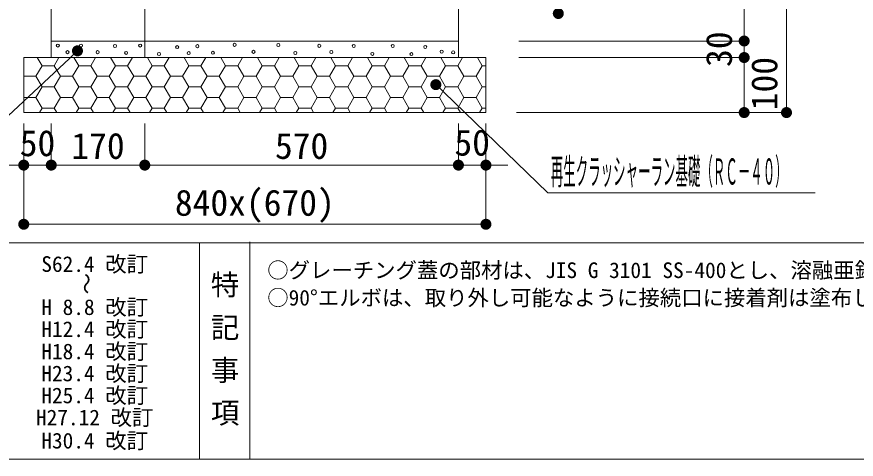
# Model space of a CAD drawing. Units: millimetres at full size, sheet at 1:20. Extents: x -6811 to -1335, y 4070 to 7803.
# Drawn here: x -5619 to -4093, y 4070 to 4873 of the extents above; entities that cross this region are included whole.
import ezdxf
from ezdxf.enums import TextEntityAlignment as Align

# ---------------------------------------------------------------- set-up
doc = ezdxf.new("R2010")
doc.units = ezdxf.units.MM
doc.header["$LTSCALE"] = 20
for name, color, linetype, lineweight in [('_0-0_', 7, 'Continuous', 13), ('寸法', 1, 'Continuous', 13), ('本体', 7, 'Continuous', 13)]:
    doc.layers.add(name, color=color, linetype=linetype, lineweight=lineweight)
doc.styles.add('@ＭＳ ゴシック', font='')
doc.styles.add('ＭＳ ゴシック', font='')
doc.styles.get('@ＭＳ ゴシック').set_extended_font_data('@MS Gothic')
doc.styles.get('ＭＳ ゴシック').set_extended_font_data('MS Gothic')

# ---------------------------------------------------------------- blocks, each defined once
blk = doc.blocks.new('filled_dot')
at = {"color": 0, "linetype": 'Continuous', "lineweight": -2, "const_width": 1.25}
blk.add_lwpolyline([(-0.625, 0, 1), (0.625, 0, 1)], format="xyb", close=True, dxfattribs=at)

msp = doc.modelspace()

# ---------------------------------------------------------------- linework, layer by layer
at = {"layer": '_0-0_', "color": 6}
msp.add_line((-6811.45, 4462.81), (-1335.2, 4462.81), dxfattribs=at)
at = {"layer": '_0-0_'}
for p, q in [((-5287.09, 4462.81), (-5287.09, 4069.66)), ((-5195.17, 4464.72), (-5195.17, 4069.66))]:
    msp.add_line(p, q, dxfattribs=at)
at = {"layer": '_0-0_', "color": 6}
msp.add_lwpolyline([(-1335.2, 7693.29), (-6811.45, 7693.29), (-6811.45, 4069.66), (-1335.2, 4069.66)], close=True, dxfattribs=at)
at = {"layer": '寸法'}
for p, q in [((-4297.01, 5379.47), (-4297.01, 4829.47)), ((-4220.11, 4699.47), (-4220.11, 5379.47)), ((-4297.01, 4869.47), (-4297.01, 4759.47)), ((-4706.37, 4829.47), (-4297.01, 4829.47)), ((-4706.37, 4829.47), (-4297.01, 4829.47)), ((-4706.37, 4799.47), (-4297.01, 4799.47)), ((-4706.37, 4799.47), (-4297.01, 4799.47)), ((-4297.01, 4799.47), (-4297.01, 4699.47)), ((-4710.89, 4699.47), (-4220.11, 4699.47)), ((-4710.89, 4699.47), (-4297.01, 4699.47)), ((-5606.37, 4679.47), (-5606.37, 4604)), ((-5556.37, 4679.47), (-5556.37, 4604)), ((-5556.37, 4679.47), (-5556.37, 4604)), ((-5386.37, 4679.47), (-5386.37, 4604)), ((-5386.37, 4679.47), (-5386.37, 4604)), ((-4816.37, 4679.47), (-4816.37, 4604)), ((-4816.37, 4679.47), (-4816.37, 4604)), ((-4766.37, 4679.47), (-4766.37, 4604)), ((-5606.37, 4659.47), (-5606.37, 4496.52)), ((-4766.37, 4659.47), (-4766.37, 4496.52)), ((-5516.37, 4604), (-5646.37, 4604)), ((-5386.37, 4604), (-5556.37, 4604)), ((-4816.37, 4604), (-5386.37, 4604)), ((-4726.37, 4604), (-4856.37, 4604)), ((-4766.37, 4496.52), (-5606.37, 4496.52))]:
    msp.add_line(p, q, dxfattribs=at)
for points in [[(-5508.72, 4811.63), (-5523.34, 4797.98), (-5718.98, 4615.19), (-6375.31, 4615.19)], [(-4857.38, 4750.19), (-4843, 4736.29), (-4653.82, 4553.56), (-4168.1, 4553.56)]]:
    msp.add_lwpolyline(points, dxfattribs=at)
at = {"layer": '本体'}
for p, q in [((-4816.37, 5389.47), (-4816.37, 4799.47)), ((-5556.37, 4799.47), (-5556.37, 4829.47)), ((-5556.37, 4829.47), (-4816.37, 4829.47)), ((-5386.37, 4829.47), (-5386.37, 4799.47)), ((-5606.37, 4699.47), (-5606.37, 4799.47)), ((-5606.37, 4799.47), (-4766.37, 4799.47)), ((-5573.17, 4784.59), (-5581.76, 4799.47)), ((-5550.94, 4784.59), (-5542.35, 4799.47)), ((-5506.49, 4784.59), (-5515.09, 4799.47)), ((-5484.27, 4784.59), (-5475.67, 4799.47)), ((-5439.82, 4784.59), (-5448.41, 4799.47)), ((-5417.59, 4784.59), (-5409, 4799.47)), ((-5373.14, 4784.59), (-5381.74, 4799.47)), ((-5350.92, 4784.59), (-5342.32, 4799.47)), ((-5306.47, 4784.59), (-5315.06, 4799.47)), ((-5284.24, 4784.59), (-5275.65, 4799.47)), ((-5239.79, 4784.59), (-5248.39, 4799.47)), ((-5217.57, 4784.59), (-5208.97, 4799.47)), ((-5173.12, 4784.59), (-5181.71, 4799.47)), ((-5150.89, 4784.59), (-5142.3, 4799.47)), ((-5106.44, 4784.59), (-5115.04, 4799.47)), ((-5084.22, 4784.59), (-5075.62, 4799.47)), ((-5039.77, 4784.59), (-5048.36, 4799.47)), ((-5017.54, 4784.59), (-5008.95, 4799.47)), ((-4973.09, 4784.59), (-4981.69, 4799.47)), ((-4950.87, 4784.59), (-4942.27, 4799.47)), ((-4906.42, 4784.59), (-4915.01, 4799.47)), ((-4884.19, 4784.59), (-4875.6, 4799.47)), ((-4839.74, 4784.59), (-4848.34, 4799.47)), ((-4817.52, 4784.59), (-4808.92, 4799.47)), ((-4773.07, 4784.59), (-4781.66, 4799.47)), ((-4766.37, 4799.47), (-4766.37, 4699.47)), ((-5584.28, 4765.34), (-5573.17, 4784.59)), ((-5573.17, 4784.59), (-5550.94, 4784.59)), ((-5539.83, 4765.34), (-5550.94, 4784.59)), ((-5517.61, 4765.34), (-5506.49, 4784.59)), ((-5506.49, 4784.59), (-5484.27, 4784.59)), ((-5473.16, 4765.34), (-5484.27, 4784.59)), ((-5450.93, 4765.34), (-5439.82, 4784.59)), ((-5439.82, 4784.59), (-5417.59, 4784.59)), ((-5406.48, 4765.34), (-5417.59, 4784.59)), ((-5384.26, 4765.34), (-5373.14, 4784.59)), ((-5373.14, 4784.59), (-5350.92, 4784.59)), ((-5339.81, 4765.34), (-5350.92, 4784.59)), ((-5317.58, 4765.34), (-5306.47, 4784.59)), ((-5306.47, 4784.59), (-5284.24, 4784.59)), ((-5273.13, 4765.34), (-5284.24, 4784.59)), ((-5250.91, 4765.34), (-5239.79, 4784.59)), ((-5239.79, 4784.59), (-5217.57, 4784.59)), ((-5206.46, 4765.34), (-5217.57, 4784.59)), ((-5184.23, 4765.34), (-5173.12, 4784.59)), ((-5173.12, 4784.59), (-5150.89, 4784.59)), ((-5139.78, 4765.34), (-5150.89, 4784.59)), ((-5117.56, 4765.34), (-5106.44, 4784.59)), ((-5106.44, 4784.59), (-5084.22, 4784.59)), ((-5073.11, 4765.34), (-5084.22, 4784.59)), ((-5050.88, 4765.34), (-5039.77, 4784.59)), ((-5039.77, 4784.59), (-5017.54, 4784.59)), ((-5006.43, 4765.34), (-5017.54, 4784.59)), ((-4984.21, 4765.34), (-4973.09, 4784.59)), ((-4973.09, 4784.59), (-4950.87, 4784.59)), ((-4939.76, 4765.34), (-4950.87, 4784.59)), ((-4917.53, 4765.34), (-4906.42, 4784.59)), ((-4906.42, 4784.59), (-4884.19, 4784.59)), ((-4873.08, 4765.34), (-4884.19, 4784.59)), ((-4850.86, 4765.34), (-4839.74, 4784.59)), ((-4839.74, 4784.59), (-4817.52, 4784.59)), ((-4806.41, 4765.34), (-4817.52, 4784.59)), ((-4784.18, 4765.34), (-4773.07, 4784.59)), ((-4773.07, 4784.59), (-4766.37, 4784.59)), ((-5606.37, 4765.34), (-5584.28, 4765.34)), ((-5573.17, 4746.09), (-5584.28, 4765.34)), ((-5550.94, 4746.09), (-5539.83, 4765.34)), ((-5539.83, 4765.34), (-5517.6, 4765.34)), ((-5506.49, 4746.09), (-5517.61, 4765.34)), ((-5484.27, 4746.09), (-5473.16, 4765.34)), ((-5473.15, 4765.34), (-5450.93, 4765.34)), ((-5439.82, 4746.09), (-5450.93, 4765.34)), ((-5417.59, 4746.09), (-5406.48, 4765.34)), ((-5406.48, 4765.34), (-5384.25, 4765.34)), ((-5373.14, 4746.09), (-5384.26, 4765.34)), ((-5350.92, 4746.09), (-5339.81, 4765.34)), ((-5339.8, 4765.34), (-5317.58, 4765.34)), ((-5306.47, 4746.09), (-5317.58, 4765.34)), ((-5284.24, 4746.09), (-5273.13, 4765.34)), ((-5273.13, 4765.34), (-5250.9, 4765.34)), ((-5239.79, 4746.09), (-5250.91, 4765.34)), ((-5217.57, 4746.09), (-5206.46, 4765.34)), ((-5206.45, 4765.34), (-5184.23, 4765.34)), ((-5173.12, 4746.09), (-5184.23, 4765.34)), ((-5150.89, 4746.09), (-5139.78, 4765.34)), ((-5139.78, 4765.34), (-5117.55, 4765.34)), ((-5106.44, 4746.09), (-5117.56, 4765.34)), ((-5084.22, 4746.09), (-5073.11, 4765.34)), ((-5073.1, 4765.34), (-5050.88, 4765.34)), ((-5039.77, 4746.09), (-5050.88, 4765.34)), ((-5017.54, 4746.09), (-5006.43, 4765.34)), ((-5006.43, 4765.34), (-4984.2, 4765.34)), ((-4973.09, 4746.09), (-4984.21, 4765.34)), ((-4950.87, 4746.09), (-4939.76, 4765.34)), ((-4939.75, 4765.34), (-4917.53, 4765.34)), ((-4906.42, 4746.09), (-4917.53, 4765.34)), ((-4884.19, 4746.09), (-4873.08, 4765.34)), ((-4873.08, 4765.34), (-4850.85, 4765.34)), ((-4839.74, 4746.09), (-4850.86, 4765.34)), ((-4817.52, 4746.09), (-4806.41, 4765.34)), ((-4806.4, 4765.34), (-4784.18, 4765.34)), ((-4773.07, 4746.09), (-4784.18, 4765.34)), ((-5584.28, 4726.85), (-5573.17, 4746.09)), ((-5573.17, 4746.09), (-5550.94, 4746.09)), ((-5539.83, 4726.85), (-5550.94, 4746.09)), ((-5517.61, 4726.85), (-5506.49, 4746.09)), ((-5506.49, 4746.09), (-5484.27, 4746.09)), ((-5473.16, 4726.85), (-5484.27, 4746.09)), ((-5450.93, 4726.85), (-5439.82, 4746.09)), ((-5439.82, 4746.09), (-5417.59, 4746.09)), ((-5406.48, 4726.85), (-5417.59, 4746.09)), ((-5384.26, 4726.85), (-5373.14, 4746.09)), ((-5373.14, 4746.09), (-5350.92, 4746.09)), ((-5339.81, 4726.85), (-5350.92, 4746.09)), ((-5317.58, 4726.85), (-5306.47, 4746.09)), ((-5306.47, 4746.09), (-5284.24, 4746.09)), ((-5273.13, 4726.85), (-5284.24, 4746.09)), ((-5250.91, 4726.85), (-5239.79, 4746.09)), ((-5239.79, 4746.09), (-5217.57, 4746.09)), ((-5206.46, 4726.85), (-5217.57, 4746.09)), ((-5184.23, 4726.85), (-5173.12, 4746.09)), ((-5173.12, 4746.09), (-5150.89, 4746.09)), ((-5139.78, 4726.85), (-5150.89, 4746.09)), ((-5117.56, 4726.85), (-5106.44, 4746.09)), ((-5106.44, 4746.09), (-5084.22, 4746.09)), ((-5073.11, 4726.85), (-5084.22, 4746.09)), ((-5050.88, 4726.85), (-5039.77, 4746.09)), ((-5039.77, 4746.09), (-5017.54, 4746.09)), ((-5006.43, 4726.85), (-5017.54, 4746.09)), ((-4984.21, 4726.85), (-4973.09, 4746.09)), ((-4973.09, 4746.09), (-4950.87, 4746.09)), ((-4939.76, 4726.85), (-4950.87, 4746.09)), ((-4917.53, 4726.85), (-4906.42, 4746.09)), ((-4906.42, 4746.09), (-4884.19, 4746.09)), ((-4873.08, 4726.85), (-4884.19, 4746.09)), ((-4850.86, 4726.85), (-4839.74, 4746.09)), ((-4839.74, 4746.09), (-4817.52, 4746.09)), ((-4806.41, 4726.85), (-4817.52, 4746.09)), ((-4784.18, 4726.85), (-4773.07, 4746.09)), ((-4773.07, 4746.09), (-4766.37, 4746.09)), ((-5606.37, 4726.85), (-5584.28, 4726.85)), ((-5573.17, 4707.6), (-5584.28, 4726.85)), ((-5550.94, 4707.6), (-5539.83, 4726.85)), ((-5539.83, 4726.85), (-5517.6, 4726.85)), ((-5506.49, 4707.6), (-5517.61, 4726.85)), ((-5484.27, 4707.6), (-5473.16, 4726.85)), ((-5473.15, 4726.85), (-5450.93, 4726.85)), ((-5439.82, 4707.6), (-5450.93, 4726.85)), ((-5417.59, 4707.6), (-5406.48, 4726.85)), ((-5406.48, 4726.85), (-5384.25, 4726.85)), ((-5373.14, 4707.6), (-5384.26, 4726.85)), ((-5350.92, 4707.6), (-5339.81, 4726.85)), ((-5339.8, 4726.85), (-5317.58, 4726.85)), ((-5306.47, 4707.6), (-5317.58, 4726.85)), ((-5284.24, 4707.6), (-5273.13, 4726.85)), ((-5273.13, 4726.85), (-5250.9, 4726.85)), ((-5239.79, 4707.6), (-5250.91, 4726.85)), ((-5217.57, 4707.6), (-5206.46, 4726.85)), ((-5206.45, 4726.85), (-5184.23, 4726.85)), ((-5173.12, 4707.6), (-5184.23, 4726.85)), ((-5150.89, 4707.6), (-5139.78, 4726.85)), ((-5139.78, 4726.85), (-5117.55, 4726.85)), ((-5106.44, 4707.6), (-5117.56, 4726.85)), ((-5084.22, 4707.6), (-5073.11, 4726.85)), ((-5073.1, 4726.85), (-5050.88, 4726.85)), ((-5039.77, 4707.6), (-5050.88, 4726.85)), ((-5017.54, 4707.6), (-5006.43, 4726.85)), ((-5006.43, 4726.85), (-4984.2, 4726.85)), ((-4973.09, 4707.6), (-4984.21, 4726.85)), ((-4950.87, 4707.6), (-4939.76, 4726.85)), ((-4939.75, 4726.85), (-4917.53, 4726.85)), ((-4906.42, 4707.6), (-4917.53, 4726.85)), ((-4884.19, 4707.6), (-4873.08, 4726.85)), ((-4873.08, 4726.85), (-4850.85, 4726.85)), ((-4839.74, 4707.6), (-4850.86, 4726.85)), ((-4817.52, 4707.6), (-4806.41, 4726.85)), ((-4806.4, 4726.85), (-4784.18, 4726.85)), ((-4773.07, 4707.6), (-4784.18, 4726.85)), ((-4766.37, 4699.47), (-5606.37, 4699.47)), ((-5577.86, 4699.47), (-5573.17, 4707.6)), ((-5573.17, 4707.6), (-5550.94, 4707.6)), ((-5546.25, 4699.47), (-5550.94, 4707.6)), ((-5511.18, 4699.47), (-5506.49, 4707.6)), ((-5506.49, 4707.6), (-5484.27, 4707.6)), ((-5479.58, 4699.47), (-5484.27, 4707.6)), ((-5444.51, 4699.47), (-5439.82, 4707.6)), ((-5439.82, 4707.6), (-5417.59, 4707.6)), ((-5412.9, 4699.47), (-5417.59, 4707.6)), ((-5377.83, 4699.47), (-5373.14, 4707.6)), ((-5373.14, 4707.6), (-5350.92, 4707.6)), ((-5346.23, 4699.47), (-5350.92, 4707.6)), ((-5311.16, 4699.47), (-5306.47, 4707.6)), ((-5306.47, 4707.6), (-5284.24, 4707.6)), ((-5279.55, 4699.47), (-5284.24, 4707.6)), ((-5244.48, 4699.47), (-5239.79, 4707.6)), ((-5239.79, 4707.6), (-5217.57, 4707.6)), ((-5212.88, 4699.47), (-5217.57, 4707.6)), ((-5177.81, 4699.47), (-5173.12, 4707.6)), ((-5173.12, 4707.6), (-5150.89, 4707.6)), ((-5146.2, 4699.47), (-5150.89, 4707.6)), ((-5111.13, 4699.47), (-5106.44, 4707.6)), ((-5106.44, 4707.6), (-5084.22, 4707.6)), ((-5079.53, 4699.47), (-5084.22, 4707.6)), ((-5044.46, 4699.47), (-5039.77, 4707.6)), ((-5039.77, 4707.6), (-5017.54, 4707.6)), ((-5012.85, 4699.47), (-5017.54, 4707.6)), ((-4977.78, 4699.47), (-4973.09, 4707.6)), ((-4973.09, 4707.6), (-4950.87, 4707.6)), ((-4946.18, 4699.47), (-4950.87, 4707.6)), ((-4911.11, 4699.47), (-4906.42, 4707.6)), ((-4906.42, 4707.6), (-4884.19, 4707.6)), ((-4879.5, 4699.47), (-4884.19, 4707.6)), ((-4844.43, 4699.47), (-4839.74, 4707.6)), ((-4839.74, 4707.6), (-4817.52, 4707.6)), ((-4812.83, 4699.47), (-4817.52, 4707.6)), ((-4777.76, 4699.47), (-4773.07, 4707.6)), ((-4773.07, 4707.6), (-4766.37, 4707.6))]:
    msp.add_line(p, q, dxfattribs=at)
msp.add_lwpolyline([(-5556.37, 5974.47), (-5556.37, 4829.47), (-5386.37, 4829.47), (-5386.37, 5399.47)], dxfattribs=at)
msp.add_lwpolyline([(-5386.37, 4829.47), (-4816.37, 4829.47), (-4816.37, 5389.47), (-4826.37, 5399.47), (-5386.37, 5399.47)], close=True, dxfattribs=at)
for centre in [(-5544.35, 4821.19), (-5502.31, 4821.19), (-5440.66, 4820.49), (-5394.77, 4821.19), (-5327.51, 4818.38), (-5290.88, 4820.07), (-5223.11, 4822.54), (-5143.7, 4822.19), (-5069.23, 4820.78), (-5006.59, 4820.51), (-4935.65, 4820.51), (-4876.71, 4818.75), (-5526.83, 4809.28), (-5472.19, 4809.28), (-5420.34, 4807.88), (-5360.44, 4805.78), (-5306.49, 4807.53), (-5262.64, 4808.08), (-5188.88, 4809.84), (-5112.64, 4807.73), (-5047.35, 4809.49), (-4972.71, 4806.05), (-4901.77, 4805.7), (-4846.71, 4810.28), (-4825.89, 4808.87)]:
    msp.add_circle(centre, 2.8, dxfattribs=at)

# ---------------------------------------------------------------- block references
at = {"layer": '寸法', "xscale": 8, "yscale": 8}
for p, rotation in [((-4634.82, 4879.47), 90), ((-4297.01, 4829.47), 90), ((-4297.01, 4829.47), 90), ((-5508.72, 4811.63), 223.1), ((-4297.01, 4799.47), 270), ((-4297.01, 4799.47), 270), ((-4857.38, 4750.19), 316), ((-4297.01, 4699.47), 90), ((-4220.11, 4699.47), 90), ((-5606.37, 4604), 180), ((-5386.37, 4604), 180), ((-4816.37, 4604), 180), ((-4816.37, 4604), 180), ((-4766.37, 4496.52), 180)]:
    msp.add_blockref('filled_dot', p, dxfattribs=dict(at, rotation=rotation))
for p in [(-5556.37, 4604), (-5556.37, 4604), (-5386.37, 4604), (-4766.37, 4604), (-5606.37, 4496.52)]:
    msp.add_blockref('filled_dot', p, dxfattribs=at)

# ---------------------------------------------------------------- texts
at = {"layer": '_0-0_', "style": 'ＭＳ ゴシック'}
for s, p in [('S62.4 改訂', (-5477.49, 4424.2)), ('H 8.8 改訂', (-5477.49, 4345.93)), ('H12.4 改訂', (-5477.49, 4305.93)), ('H18.4 改訂', (-5477.49, 4265.51)), ('H23.4 改訂', (-5477.49, 4225.51)), ('H25.4 改訂', (-5477.49, 4185.51)), ('H27.12 改訂', (-5477.49, 4145.51)), ('H30.4 改訂', (-5477.49, 4103.35))]:
    msp.add_text(s, height=28.48, dxfattribs=at).set_placement(p, align=Align.MIDDLE_CENTER)
for s, p in [('○グレーチング蓋の部材は、JIS G 3101 SS-400とし、溶融亜鉛メッキを行う。', (-5163.78, 4427.28)), ('○90°エルボは、取り外し可能なように接続口に接着剤は塗布しない。', (-5163.78, 4377.28))]:
    msp.add_text(s, height=28.48, dxfattribs=at).set_placement(p, align=Align.TOP_LEFT)
at = {"layer": '_0-0_'}
for s, height, style, p in [('特 記 事 項', 37.98, '@ＭＳ ゴシック', (-5241.13, 4270.87)), ('～', 28.48, 'ＭＳ ゴシック', (-5492.49, 4388.62))]:
    msp.add_text(s, height=height, rotation=270, dxfattribs=dict(at, style=style)).set_placement(p, align=Align.MIDDLE_CENTER)
at = {"layer": '寸法', "style": 'ＭＳ ゴシック'}
for s, p in [('30', (-4342.92, 4814.67)), ('100', (-4260.48, 4752.1))]:
    msp.add_text(s, height=47.47, rotation=90, dxfattribs=at).set_placement(p, align=Align.MIDDLE_CENTER)
for s, p in [('50', (-5581.37, 4644)), ('170', (-5471.37, 4639)), ('570', (-5101.37, 4639)), ('50', (-4791.37, 4645)), ('840x(670)', (-5186.37, 4535.71))]:
    msp.add_text(s, height=47.47, dxfattribs=at).set_placement(p, align=Align.MIDDLE_CENTER)
at = {"layer": '寸法', "color": 3, "style": 'ＭＳ ゴシック', "width": 0.35}
msp.add_text('再生クラッシャーラン基礎（ＲＣ－４０）', height=47.47, dxfattribs=at).set_placement((-4648.5, 4554.45), align=Align.BOTTOM_LEFT)

doc.saveas('drawing.dxf')
